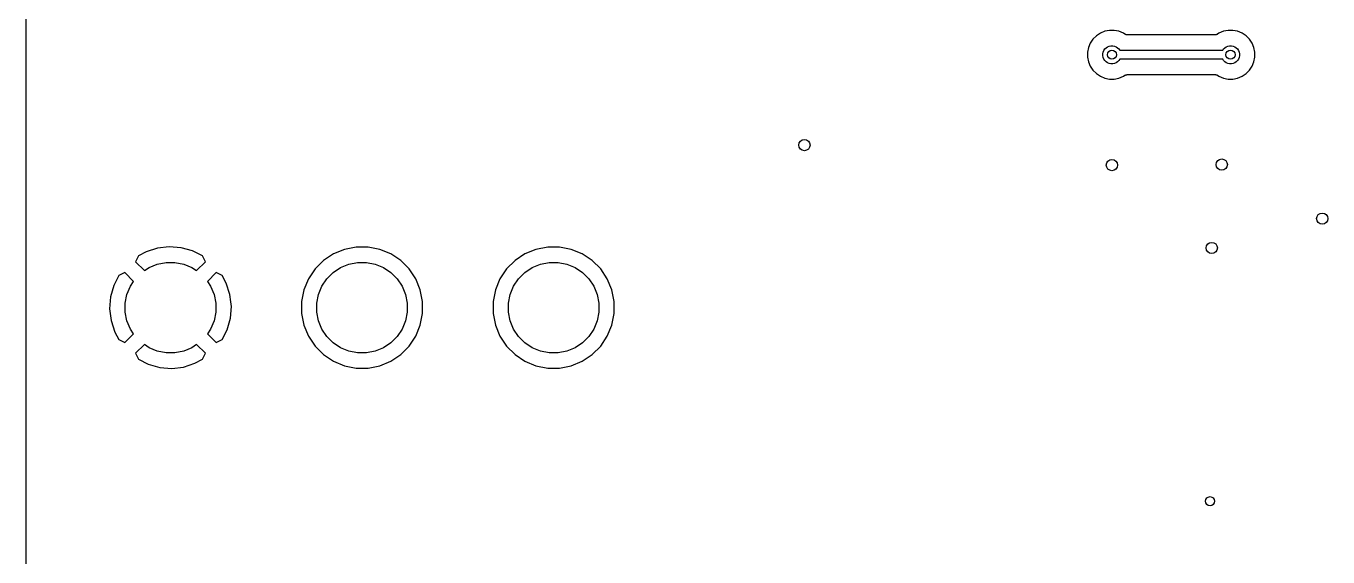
# Model space of a CAD drawing. Extents: x -66 to 211, y -177 to 13.
# Drawn here: x -14.94 to 28.22, y -80.89 to -63.28 of the extents above; entities that cross this region are included whole.
import ezdxf

# ---------------------------------------------------------------- set-up
doc = ezdxf.new("R2010")
doc.units = 0
doc.layers.add('BLACK', color=7, linetype='CONTINUOUS')

msp = doc.modelspace()

# ---------------------------------------------------------------- linework, layer by layer
at = {"layer": 'BLACK', "linetype": 'CONTINUOUS'}
for p, q in [((-14.9352, -130.289), (-14.9352, -13.0418)), ((20.977, -63.4261), (20.8209, -63.4571)), ((21.1362, -63.4261), (20.977, -63.4261)), ((21.2923, -63.4571), (21.1362, -63.4261)), ((24.9089, -63.4261), (24.7528, -63.4571)), ((25.0681, -63.4261), (24.9089, -63.4261)), ((25.2242, -63.4571), (25.0681, -63.4261)), ((20.3406, -63.8513), (20.2797, -63.9984)), ((20.429, -63.719), (20.3406, -63.8513)), ((20.5415, -63.6064), (20.429, -63.719)), ((20.6739, -63.518), (20.5415, -63.6064)), ((20.8209, -63.4571), (20.6739, -63.518)), ((21.4393, -63.518), (21.2923, -63.4571)), ((21.4906, -63.5523), (21.4393, -63.518)), ((21.5009, -63.5578), (21.4906, -63.5523)), ((21.5111, -63.5634), (21.5009, -63.5578)), ((21.5118, -63.5636), (21.5111, -63.5634)), ((21.5124, -63.5639), (21.5118, -63.5636)), ((21.5236, -63.5673), (21.5124, -63.5639)), ((21.5347, -63.5709), (21.5236, -63.5673)), ((21.5354, -63.571), (21.5347, -63.5709)), ((21.5361, -63.5712), (21.5354, -63.571)), ((21.5477, -63.5723), (21.5361, -63.5712)), ((21.5594, -63.5736), (21.5477, -63.5723)), ((21.5608, -63.5737), (21.5594, -63.5736)), ((21.5611, -63.5737), (21.5608, -63.5737)), ((21.5608, -63.5737), (21.5608, -63.5737)), ((21.5608, -63.5737), (21.5608, -63.5737)), ((24.484, -63.5737), (21.5611, -63.5737)), ((24.4956, -63.5725), (24.484, -63.5737)), ((24.5072, -63.5715), (24.4956, -63.5725)), ((24.5079, -63.5713), (24.5072, -63.5715)), ((24.5087, -63.5712), (24.5079, -63.5713)), ((24.5198, -63.5679), (24.5087, -63.5712)), ((24.5311, -63.5646), (24.5198, -63.5679)), ((24.5317, -63.5643), (24.5311, -63.5646)), ((24.5324, -63.5641), (24.5317, -63.5643)), ((24.5426, -63.5586), (24.5324, -63.5641)), ((24.5531, -63.5532), (24.5426, -63.5586)), ((24.5543, -63.5524), (24.5531, -63.5532)), ((24.5545, -63.5523), (24.5543, -63.5524)), ((24.5543, -63.5524), (24.5543, -63.5524)), ((24.5543, -63.5524), (24.5543, -63.5524)), ((24.6058, -63.518), (24.5545, -63.5523)), ((24.7528, -63.4571), (24.6058, -63.518)), ((25.3713, -63.518), (25.2242, -63.4571)), ((25.5036, -63.6064), (25.3713, -63.518)), ((25.6161, -63.719), (25.5036, -63.6064)), ((25.7046, -63.8513), (25.6161, -63.719)), ((25.7655, -63.9984), (25.7046, -63.8513)), ((20.2797, -63.9984), (20.2486, -64.1545)), ((20.2486, -64.1545), (20.2486, -64.3136)), ((20.7566, -64.2045), (20.7681, -64.1466)), ((20.7566, -64.2636), (20.7566, -64.2045)), ((20.7681, -64.3216), (20.7566, -64.2636)), ((20.7681, -64.1466), (20.7907, -64.092)), ((20.7907, -64.092), (20.8236, -64.0428)), ((20.8236, -64.0428), (20.8654, -64.001)), ((20.8654, -64.001), (20.9145, -63.9682)), ((20.9145, -63.9682), (20.9691, -63.9456)), ((20.9691, -63.9456), (21.0271, -63.9341)), ((21.0271, -63.9341), (21.0861, -63.9341)), ((21.0861, -63.9341), (21.1441, -63.9456)), ((21.1441, -63.9456), (21.1987, -63.9682)), ((21.1987, -63.9682), (21.2478, -64.001)), ((21.2478, -64.001), (21.2896, -64.0428)), ((21.2896, -64.0428), (21.3156, -64.0817)), ((21.3156, -64.0817), (24.7295, -64.0817)), ((24.7295, -64.0817), (24.7555, -64.0428)), ((24.7555, -64.0428), (24.7973, -64.001)), ((24.7973, -64.001), (24.8464, -63.9682)), ((24.8464, -63.9682), (24.901, -63.9456)), ((24.901, -63.9456), (24.959, -63.9341)), ((24.959, -63.9341), (25.0181, -63.9341)), ((25.0181, -63.9341), (25.076, -63.9456)), ((25.076, -63.9456), (25.1306, -63.9682)), ((25.1306, -63.9682), (25.1798, -64.001)), ((25.1798, -64.001), (25.2215, -64.0428)), ((25.2215, -64.0428), (25.2544, -64.092)), ((25.2544, -64.092), (25.277, -64.1466)), ((25.277, -64.1466), (25.2885, -64.2045)), ((25.2885, -64.2636), (25.277, -64.3216)), ((25.2885, -64.2045), (25.2885, -64.2636)), ((25.7965, -64.1545), (25.7655, -63.9984)), ((25.7965, -64.3136), (25.7965, -64.1545)), ((20.2486, -64.3136), (20.2797, -64.4697)), ((20.2797, -64.4697), (20.3406, -64.6168)), ((20.3406, -64.6168), (20.429, -64.7491)), ((20.7907, -64.3762), (20.7681, -64.3216)), ((20.8236, -64.4253), (20.7907, -64.3762)), ((20.8654, -64.4671), (20.8236, -64.4253)), ((20.9145, -64.4999), (20.8654, -64.4671)), ((20.9691, -64.5225), (20.9145, -64.4999)), ((21.0271, -64.5341), (20.9691, -64.5225)), ((21.0861, -64.5341), (21.0271, -64.5341)), ((21.1441, -64.5225), (21.0861, -64.5341)), ((21.1987, -64.4999), (21.1441, -64.5225)), ((21.2478, -64.4671), (21.1987, -64.4999)), ((21.2896, -64.4253), (21.2478, -64.4671)), ((21.3156, -64.3865), (21.2896, -64.4253)), ((24.7295, -64.3865), (21.3156, -64.3865)), ((24.7555, -64.4253), (24.7295, -64.3865)), ((24.7973, -64.4671), (24.7555, -64.4253)), ((24.8464, -64.4999), (24.7973, -64.4671)), ((24.901, -64.5225), (24.8464, -64.4999)), ((24.959, -64.5341), (24.901, -64.5225)), ((25.0181, -64.5341), (24.959, -64.5341)), ((25.076, -64.5225), (25.0181, -64.5341)), ((25.1306, -64.4999), (25.076, -64.5225)), ((25.1798, -64.4671), (25.1306, -64.4999)), ((25.2215, -64.4253), (25.1798, -64.4671)), ((25.2544, -64.3762), (25.2215, -64.4253)), ((25.277, -64.3216), (25.2544, -64.3762)), ((25.6161, -64.7491), (25.7046, -64.6168)), ((25.7046, -64.6168), (25.7655, -64.4697)), ((25.7655, -64.4697), (25.7965, -64.3136)), ((20.429, -64.7491), (20.5415, -64.8617)), ((20.5415, -64.8617), (20.6739, -64.9501)), ((20.6739, -64.9501), (20.8209, -65.011)), ((20.8209, -65.011), (20.977, -65.0421)), ((20.977, -65.0421), (21.1362, -65.0421)), ((21.1362, -65.0421), (21.2923, -65.011)), ((21.2923, -65.011), (21.4393, -64.9501)), ((21.4393, -64.9501), (21.4906, -64.9159)), ((21.4906, -64.9159), (21.4908, -64.9157)), ((21.4908, -64.9157), (21.4908, -64.9157)), ((21.4908, -64.9157), (21.4909, -64.9157)), ((21.4909, -64.9157), (21.4921, -64.9149)), ((21.4921, -64.9149), (21.5025, -64.9095)), ((21.5025, -64.9095), (21.5127, -64.904)), ((21.5127, -64.904), (21.5134, -64.9038)), ((21.5134, -64.9038), (21.5141, -64.9035)), ((21.5141, -64.9035), (21.5253, -64.9002)), ((21.5253, -64.9002), (21.5365, -64.8969)), ((21.5365, -64.8969), (21.5372, -64.8968)), ((21.5372, -64.8968), (21.5379, -64.8966)), ((21.5379, -64.8966), (21.5495, -64.8956)), ((21.5495, -64.8956), (21.5611, -64.8945)), ((21.5611, -64.8945), (24.484, -64.8945)), ((24.484, -64.8945), (24.4843, -64.8945)), ((24.4843, -64.8945), (24.4843, -64.8945)), ((24.4843, -64.8945), (24.4843, -64.8945)), ((24.4843, -64.8945), (24.4858, -64.8945)), ((24.4858, -64.8945), (24.4974, -64.8958)), ((24.4974, -64.8958), (24.509, -64.8969)), ((24.509, -64.8969), (24.5097, -64.8972)), ((24.5097, -64.8972), (24.5104, -64.8972)), ((24.5104, -64.8972), (24.5216, -64.9008)), ((24.5216, -64.9008), (24.5327, -64.9042)), ((24.5327, -64.9042), (24.5333, -64.9045)), ((24.5333, -64.9045), (24.534, -64.9047)), ((24.534, -64.9047), (24.5442, -64.9103)), ((24.5442, -64.9103), (24.5545, -64.9159)), ((24.5545, -64.9159), (24.6058, -64.9501)), ((24.6058, -64.9501), (24.7528, -65.011)), ((24.7528, -65.011), (24.9089, -65.0421)), ((24.9089, -65.0421), (25.0681, -65.0421)), ((25.0681, -65.0421), (25.2242, -65.011)), ((25.2242, -65.011), (25.3713, -64.9501)), ((25.3713, -64.9501), (25.5036, -64.8617)), ((25.5036, -64.8617), (25.6161, -64.7491)), ((-10.9577, -70.7701), (-11.2075, -70.9036)), ((-10.5804, -70.6473), (-10.9577, -70.7701)), ((-10.1876, -70.6007), (-10.5804, -70.6473)), ((-9.79324, -70.6316), (-10.1876, -70.6007)), ((-9.41252, -70.7388), (-9.79324, -70.6316)), ((-9.08643, -70.9048), (-9.41252, -70.7388)), ((-4.38301, -70.6872), (-4.74845, -70.8385)), ((-3.99507, -70.61), (-4.38301, -70.6872)), ((-3.59953, -70.61), (-3.99507, -70.61)), ((-3.21159, -70.6872), (-3.59953, -70.61)), ((-2.84615, -70.8385), (-3.21159, -70.6872)), ((1.96699, -70.6872), (1.60155, -70.8385)), ((2.35493, -70.61), (1.96699, -70.6872)), ((2.75047, -70.61), (2.35493, -70.61)), ((3.13841, -70.6872), (2.75047, -70.61)), ((3.50385, -70.8385), (3.13841, -70.6872)), ((-11.2075, -70.9036), (-11.3051, -71.101)), ((-11.3051, -71.101), (-11.0134, -71.3927)), ((-10.8578, -71.2887), (-10.5848, -71.1756)), ((-10.5848, -71.1756), (-10.295, -71.118)), ((-10.295, -71.118), (-9.99956, -71.118)), ((-9.99956, -71.118), (-9.70977, -71.1756)), ((-9.70977, -71.1756), (-9.43678, -71.2887)), ((-9.28119, -71.3927), (-8.98947, -71.101)), ((-8.98947, -71.101), (-9.08643, -70.9048)), ((-5.07733, -71.0583), (-5.35702, -71.338)), ((-4.74845, -70.8385), (-5.07733, -71.0583)), ((-4.50782, -71.2887), (-4.23483, -71.1756)), ((-4.23483, -71.1756), (-3.94504, -71.118)), ((-3.94504, -71.118), (-3.64956, -71.118)), ((-3.64956, -71.118), (-3.35977, -71.1756)), ((-3.35977, -71.1756), (-3.08678, -71.2887)), ((-2.51728, -71.0583), (-2.84615, -70.8385)), ((-2.23758, -71.338), (-2.51728, -71.0583)), ((1.27267, -71.0583), (0.99298, -71.338)), ((1.60155, -70.8385), (1.27267, -71.0583)), ((1.84218, -71.2887), (2.11517, -71.1756)), ((2.11517, -71.1756), (2.40496, -71.118)), ((2.40496, -71.118), (2.70044, -71.118)), ((2.70044, -71.118), (2.99023, -71.1756)), ((2.99023, -71.1756), (3.26322, -71.2887)), ((3.83272, -71.0583), (3.50385, -70.8385)), ((4.11241, -71.338), (3.83272, -71.0583)), ((-11.8605, -71.5571), (-12.0265, -71.8832)), ((-11.6643, -71.4602), (-11.8605, -71.5571)), ((-11.3726, -71.7519), (-11.6643, -71.4602)), ((-11.0134, -71.3927), (-10.8578, -71.2887)), ((-9.43678, -71.2887), (-9.28119, -71.3927)), ((-8.63026, -71.4602), (-8.92198, -71.7519)), ((-8.43289, -71.5578), (-8.63026, -71.4602)), ((-8.29935, -71.8076), (-8.43289, -71.5578)), ((-5.35702, -71.338), (-5.57676, -71.6669)), ((-4.96243, -71.6618), (-4.75349, -71.4529)), ((-4.75349, -71.4529), (-4.50782, -71.2887)), ((-3.08678, -71.2887), (-2.84111, -71.4529)), ((-2.84111, -71.4529), (-2.63217, -71.6618)), ((-2.01783, -71.6669), (-2.23758, -71.338)), ((0.99298, -71.338), (0.77324, -71.6669)), ((1.38757, -71.6618), (1.59651, -71.4529)), ((1.59651, -71.4529), (1.84218, -71.2887)), ((3.26322, -71.2887), (3.50889, -71.4529)), ((3.50889, -71.4529), (3.71783, -71.6618)), ((4.33216, -71.6669), (4.11241, -71.338)), ((-12.0265, -71.8832), (-12.1337, -72.2639)), ((-11.5897, -72.1805), (-11.4766, -71.9075)), ((-11.4766, -71.9075), (-11.3726, -71.7519)), ((-8.92198, -71.7519), (-8.81802, -71.9075)), ((-8.81802, -71.9075), (-8.70494, -72.1805)), ((-8.17661, -72.1849), (-8.29935, -71.8076)), ((-5.72813, -72.0323), (-5.8053, -72.4202)), ((-5.57676, -71.6669), (-5.72813, -72.0323)), ((-5.23966, -72.1805), (-5.12658, -71.9075)), ((-5.12658, -71.9075), (-4.96243, -71.6618)), ((-2.63217, -71.6618), (-2.46802, -71.9075)), ((-2.46802, -71.9075), (-2.35494, -72.1805)), ((-1.86647, -72.0323), (-2.01783, -71.6669)), ((-1.7893, -72.4202), (-1.86647, -72.0323)), ((0.62187, -72.0323), (0.5447, -72.4202)), ((0.77324, -71.6669), (0.62187, -72.0323)), ((1.11034, -72.1805), (1.22342, -71.9075)), ((1.22342, -71.9075), (1.38757, -71.6618)), ((3.71783, -71.6618), (3.88198, -71.9075)), ((3.88198, -71.9075), (3.99506, -72.1805)), ((4.48353, -72.0323), (4.33216, -71.6669)), ((4.5607, -72.4202), (4.48353, -72.0323)), ((-12.1337, -72.2639), (-12.1646, -72.6583)), ((-11.6473, -72.4703), (-11.5897, -72.1805)), ((-11.6473, -72.7657), (-11.6473, -72.4703)), ((-8.70494, -72.1805), (-8.6473, -72.4703)), ((-8.6473, -72.4703), (-8.6473, -72.7657)), ((-8.14839, -72.4227), (-8.17661, -72.1849)), ((-8.12999, -72.5777), (-8.14839, -72.4227)), ((-5.8053, -72.4202), (-5.8053, -72.8158)), ((-5.2973, -72.4703), (-5.23966, -72.1805)), ((-5.2973, -72.7657), (-5.2973, -72.4703)), ((-2.35494, -72.1805), (-2.2973, -72.4703)), ((-2.2973, -72.4703), (-2.2973, -72.7657)), ((-1.7893, -72.8158), (-1.7893, -72.4202)), ((0.5447, -72.4202), (0.5447, -72.8158)), ((1.0527, -72.4703), (1.11034, -72.1805)), ((1.0527, -72.7657), (1.0527, -72.4703)), ((3.99506, -72.1805), (4.0527, -72.4703)), ((4.0527, -72.4703), (4.0527, -72.7657)), ((4.5607, -72.8158), (4.5607, -72.4202)), ((-12.1646, -72.6583), (-12.118, -73.0511)), ((-11.5897, -73.0555), (-11.6473, -72.7657)), ((-8.6473, -72.7657), (-8.70494, -73.0555)), ((-8.16089, -72.9721), (-8.12999, -72.5777)), ((-5.8053, -72.8158), (-5.72813, -73.2037)), ((-5.23966, -73.0555), (-5.2973, -72.7657)), ((-2.2973, -72.7657), (-2.35494, -73.0555)), ((-1.86647, -73.2037), (-1.7893, -72.8158)), ((0.5447, -72.8158), (0.62187, -73.2037)), ((1.11034, -73.0555), (1.0527, -72.7657)), ((4.0527, -72.7657), (3.99506, -73.0555)), ((4.48353, -73.2037), (4.5607, -72.8158)), ((-12.118, -73.0511), (-11.9952, -73.4284)), ((-11.4766, -73.3285), (-11.5897, -73.0555)), ((-11.3726, -73.4841), (-11.4766, -73.3285)), ((-8.81802, -73.3285), (-8.92198, -73.4841)), ((-8.70494, -73.0555), (-8.81802, -73.3285)), ((-8.43414, -73.6789), (-8.26813, -73.3528)), ((-8.26813, -73.3528), (-8.16089, -72.9721)), ((-5.72813, -73.2037), (-5.57676, -73.5691)), ((-5.12658, -73.3285), (-5.23966, -73.0555)), ((-4.96243, -73.5742), (-5.12658, -73.3285)), ((-2.46802, -73.3285), (-2.63217, -73.5742)), ((-2.35494, -73.0555), (-2.46802, -73.3285)), ((-2.01783, -73.5691), (-1.86647, -73.2037)), ((0.62187, -73.2037), (0.77324, -73.5691)), ((1.22342, -73.3285), (1.11034, -73.0555)), ((1.38757, -73.5742), (1.22342, -73.3285)), ((3.88198, -73.3285), (3.71783, -73.5742)), ((3.99506, -73.0555), (3.88198, -73.3285)), ((4.33216, -73.5691), (4.48353, -73.2037)), ((-11.9952, -73.4284), (-11.8617, -73.6782)), ((-11.8617, -73.6782), (-11.6643, -73.7758)), ((-11.6643, -73.7758), (-11.3726, -73.4841)), ((-8.92198, -73.4841), (-8.63026, -73.7758)), ((-8.63026, -73.7758), (-8.43414, -73.6789)), ((-5.57676, -73.5691), (-5.35702, -73.898)), ((-4.75349, -73.7831), (-4.96243, -73.5742)), ((-4.50782, -73.9473), (-4.75349, -73.7831)), ((-2.84111, -73.7831), (-3.08678, -73.9473)), ((-2.63217, -73.5742), (-2.84111, -73.7831)), ((-2.23758, -73.898), (-2.01783, -73.5691)), ((0.77324, -73.5691), (0.99298, -73.898)), ((1.59651, -73.7831), (1.38757, -73.5742)), ((1.84218, -73.9473), (1.59651, -73.7831)), ((3.50889, -73.7831), (3.26322, -73.9473)), ((3.71783, -73.5742), (3.50889, -73.7831)), ((4.11241, -73.898), (4.33216, -73.5691)), ((-11.0134, -73.8433), (-11.3051, -74.135)), ((-11.3051, -74.135), (-11.2082, -74.3312)), ((-10.8578, -73.9473), (-11.0134, -73.8433)), ((-10.5848, -74.0604), (-10.8578, -73.9473)), ((-10.295, -74.118), (-10.5848, -74.0604)), ((-9.99956, -74.118), (-10.295, -74.118)), ((-9.70977, -74.0604), (-9.99956, -74.118)), ((-9.43678, -73.9473), (-9.70977, -74.0604)), ((-9.28119, -73.8433), (-9.43678, -73.9473)), ((-8.98947, -74.135), (-9.28119, -73.8433)), ((-9.08706, -74.3324), (-8.98947, -74.135)), ((-5.35702, -73.898), (-5.07733, -74.1777)), ((-5.07733, -74.1777), (-4.74845, -74.3975)), ((-4.23483, -74.0604), (-4.50782, -73.9473)), ((-3.94504, -74.118), (-4.23483, -74.0604)), ((-3.64956, -74.118), (-3.94504, -74.118)), ((-3.35977, -74.0604), (-3.64956, -74.118)), ((-3.08678, -73.9473), (-3.35977, -74.0604)), ((-2.84615, -74.3975), (-2.51728, -74.1777)), ((-2.51728, -74.1777), (-2.23758, -73.898)), ((0.99298, -73.898), (1.27267, -74.1777)), ((1.27267, -74.1777), (1.60155, -74.3975)), ((2.11517, -74.0604), (1.84218, -73.9473)), ((2.40496, -74.118), (2.11517, -74.0604)), ((2.70044, -74.118), (2.40496, -74.118)), ((2.99023, -74.0604), (2.70044, -74.118)), ((3.26322, -73.9473), (2.99023, -74.0604)), ((3.50385, -74.3975), (3.83272, -74.1777)), ((3.83272, -74.1777), (4.11241, -73.898)), ((-11.2082, -74.3312), (-10.8821, -74.4972)), ((-10.8821, -74.4972), (-10.5014, -74.6044)), ((-10.5014, -74.6044), (-10.107, -74.6353)), ((-10.107, -74.6353), (-9.71424, -74.5887)), ((-9.71424, -74.5887), (-9.33688, -74.4659)), ((-9.33688, -74.4659), (-9.08706, -74.3324)), ((-4.74845, -74.3975), (-4.38301, -74.5488)), ((-4.38301, -74.5488), (-3.99507, -74.626)), ((-3.99507, -74.626), (-3.59953, -74.626)), ((-3.59953, -74.626), (-3.21159, -74.5488)), ((-3.21159, -74.5488), (-2.84615, -74.3975)), ((1.60155, -74.3975), (1.96699, -74.5488)), ((1.96699, -74.5488), (2.35493, -74.626)), ((2.35493, -74.626), (2.75047, -74.626)), ((2.75047, -74.626), (3.13841, -74.5488)), ((3.13841, -74.5488), (3.50385, -74.3975))]:
    msp.add_line(p, q, dxfattribs=at)
at = {"layer": 'BLACK'}
for centre, radius in [((21.0566, -64.2341), 0.15), ((24.9885, -64.2341), 0.15), ((10.8636, -67.2287), 0.1875), ((21.0591, -67.8917), 0.1875), ((24.6964, -67.879), 0.1875), ((28.0314, -69.6697), 0.1875), ((24.3662, -70.6425), 0.1875), ((24.3103, -79.0372), 0.15)]:
    msp.add_circle(centre, radius, dxfattribs=at)

doc.saveas('drawing.dxf')
